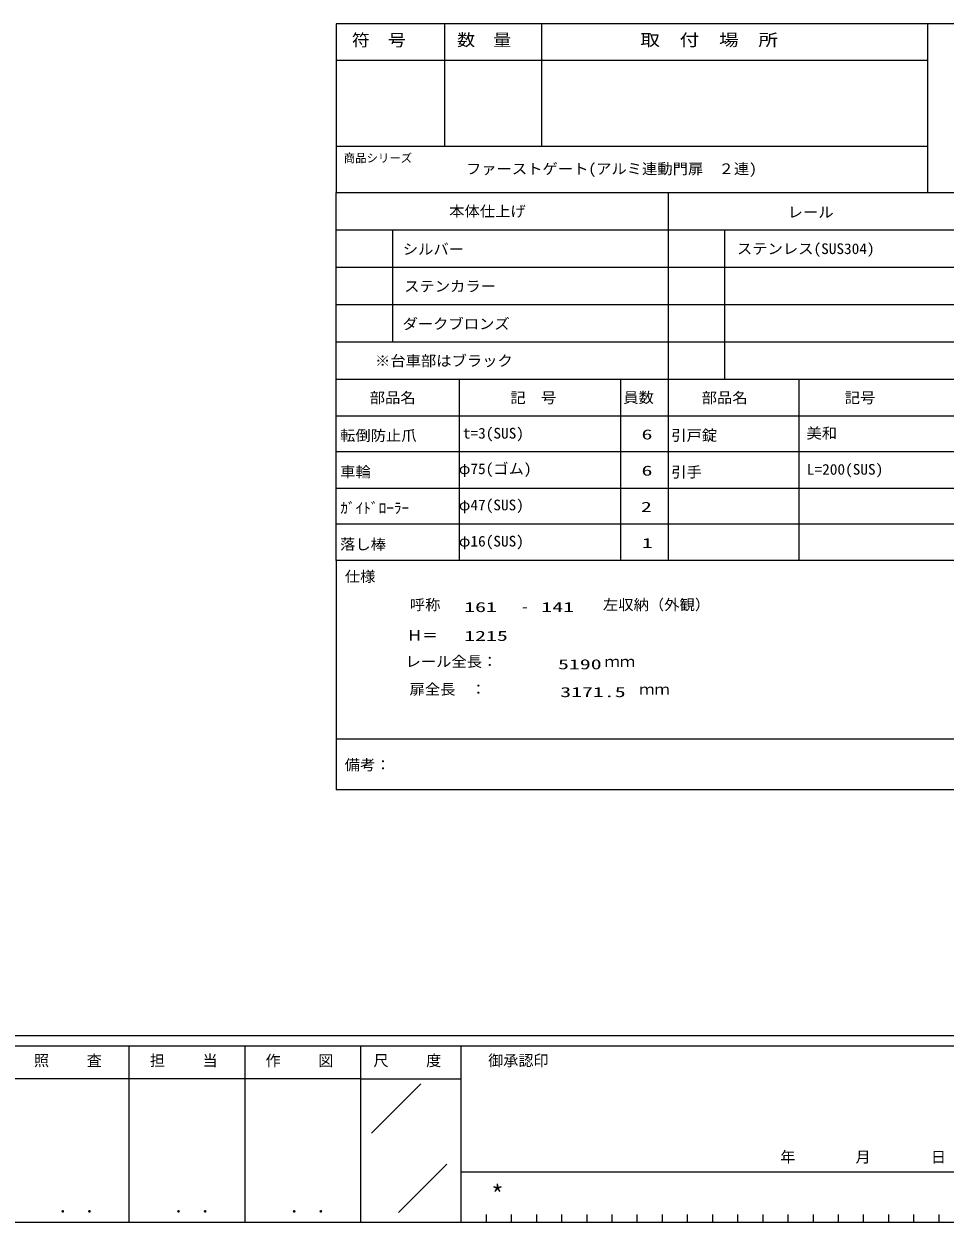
# Model space of a CAD drawing. Units: millimetres, scale not verified. Extents: x -41262 to 41888, y -7064 to 7244.
# Drawn here: x -28085 to -23506, y -7056 to -1101 of the extents above; entities that cross this region are included whole.
import ezdxf
from ezdxf.enums import TextEntityAlignment as Align

# ---------------------------------------------------------------- set-up
doc = ezdxf.new("R2010")
doc.units = ezdxf.units.MM
doc.header["$LTSCALE"] = 29
for name, color, linetype, lineweight in [('0-0_0', 7, 'Continuous', 9), ('0-1_USER1', 7, 'Continuous', 9), ('0-2_YKK_ZWAK', 3, 'Continuous', 18), ('0-3_YKK_11', 7, 'Continuous', 9)]:
    doc.layers.add(name, color=color, linetype=linetype, lineweight=lineweight)
doc.styles.add('ＭＳ ゴシック', font='')
doc.styles.get('ＭＳ ゴシック').set_extended_font_data('MS Gothic')

msp = doc.modelspace()

# ---------------------------------------------------------------- linework, layer by layer
at = {"layer": '0-0_0'}
for p, q in [((-23232.14, -1100.92), (-26532.14, -1100.92)), ((-26532.14, -1100.92), (-26532.14, -1938.11)), ((-25992.14, -1710.15), (-25992.14, -1100.92)), ((-25512.14, -1100.92), (-25512.14, -1710.15)), ((-23592.14, -1938.11), (-23592.14, -1100.92)), ((-26532.14, -1280.92), (-23592.14, -1280.92)), ((-23592.14, -1710.15), (-26532.14, -1710.15)), ((-26532.14, -1938.11), (-23232.14, -1938.11)), ((-26532.14, -3768.06), (-26532.14, -1938.11)), ((-24882.14, -1938.11), (-24882.14, -2868.06)), ((-26532.14, -2124.1), (-23232.14, -2124.1)), ((-26250.29, -2682.07), (-26250.29, -2124.1)), ((-24600.29, -2868.06), (-24600.29, -2124.1)), ((-26532.14, -2310.09), (-23232.14, -2310.09)), ((-26532.14, -2496.08), (-23232.14, -2496.08)), ((-23232.14, -2682.07), (-26532.14, -2682.07)), ((-23232.14, -2868.06), (-26532.14, -2868.06)), ((-25920.48, -3768.06), (-25920.48, -2868.06)), ((-25118.73, -2868.06), (-25118.73, -3768.06)), ((-24882.14, -2868.06), (-24882.14, -3768.06)), ((-24231.04, -3768.06), (-24231.04, -2868.06)), ((-26532.14, -3048.06), (-23232.14, -3048.06)), ((-23232.14, -3228.06), (-26532.14, -3228.06)), ((-26532.14, -3408.06), (-23232.14, -3408.06)), ((-23232.14, -3588.06), (-26532.14, -3588.06)), ((-26532.14, -3768.06), (-26532.14, -4907.49)), ((-26532.14, -4655.19), (-23232.14, -4655.19)), ((-23232.14, -4907.49), (-26532.14, -4907.49))]:
    msp.add_line(p, q, dxfattribs=at)
msp.add_lwpolyline([(-23232.14, -4907.49), (-23232.14, -3768.06), (-26532.14, -3768.06)], dxfattribs=at)
at = {"layer": '0-2_YKK_ZWAK'}
for p, q in [((-21637.48, -6131.25), (-41137.48, -6131.25)), ((-27562.48, -6181.25), (-27562.48, -7056.25)), ((-26987.48, -6181.25), (-26987.48, -7056.25)), ((-26412.48, -6181.25), (-26412.48, -7056.25)), ((-25912.48, -6181.25), (-26412.48, -6181.25)), ((-23331.23, -6181.25), (-25912.48, -6181.25)), ((-25912.48, -6181.25), (-25912.48, -7056.25)), ((-26412.48, -6343.75), (-28137.48, -6343.75)), ((-26412.48, -6343.75), (-25912.48, -6343.75)), ((-26357.26, -6614.48), (-26112.43, -6369.65)), ((-26223.35, -7008.72), (-25982.79, -6768.17)), ((-25912.48, -6806.25), (-23331.23, -6806.25)), ((-25787.48, -7018.75), (-25787.48, -7056.25)), ((-25662.48, -7018.75), (-25662.48, -7056.25)), ((-25537.48, -7018.75), (-25537.48, -7056.25)), ((-25412.48, -7018.75), (-25412.48, -7056.25)), ((-25287.48, -7018.75), (-25287.48, -7056.25)), ((-25162.48, -7018.75), (-25162.48, -7056.25)), ((-25037.48, -7018.75), (-25037.48, -7056.25)), ((-24912.48, -7018.75), (-24912.48, -7056.25)), ((-24787.48, -7018.75), (-24787.48, -7056.25)), ((-24662.48, -7018.75), (-24662.48, -7056.25)), ((-24537.48, -7018.75), (-24537.48, -7056.25)), ((-24412.48, -7018.75), (-24412.48, -7056.25)), ((-24287.48, -7018.75), (-24287.48, -7056.25)), ((-24162.48, -7018.75), (-24162.48, -7056.25)), ((-24037.48, -7018.75), (-24037.48, -7056.25)), ((-23912.48, -7018.75), (-23912.48, -7056.25)), ((-23787.48, -7018.75), (-23787.48, -7056.25)), ((-23662.48, -7018.75), (-23662.48, -7056.25)), ((-23537.48, -7018.75), (-23537.48, -7056.25)), ((-28137.48, -7056.25), (-26412.48, -7056.25)), ((-26412.48, -7056.25), (-25912.48, -7056.25)), ((-25912.48, -7056.25), (-23331.23, -7056.25))]:
    msp.add_line(p, q, dxfattribs=at)
msp.add_lwpolyline([(-26412.48, -6181.25), (-28137.48, -6181.25), (-28137.48, -7056.25)], dxfattribs=at)

# ---------------------------------------------------------------- texts
at = {"layer": '0-0_0', "style": 'ＭＳ ゴシック'}
for s, height, width, p in [('符\u3000号', 59.78, 1.1, (-26454.98, -1229.19)), ('数\u3000量', 59.78, 1.1, (-25931.71, -1227.94)), ('取\u3000付\u3000場\u3000所', 59.78, 1.2, (-25021.24, -1227.94)), ('ファーストゲート(アルミ連動門扉\u3000２連)', 53.14, 1.05, (-25887.51, -1863.34)), ('本体仕上げ', 53.14, 1.05, (-25971.09, -2074.64)), ('レール', 53.14, 1.05, (-24288.45, -2079.06)), ('ステンレス(SUS304)', 53.14, 1.05, (-24540.65, -2260.63)), ('部品名', 53.14, 1.05, (-26365.92, -3001.3)), ('記\u3000号', 53.14, 1.05, (-25667.01, -3001.67)), ('員数', 53.14, 1.05, (-25105.63, -3000.56)), ('部品名', 53.14, 1.05, (-24715.92, -3001.3)), ('記号', 53.14, 1.05, (-24005.22, -3001.67)), ('転倒防止爪', 53.14, 1.05, (-26513.52, -3189.18)), ('t=3(SUS)', 53.14, 1.05, (-25902.89, -3177.74)), (' 6', 49.82, 1.6, (-25069.07, -3181.19)), ('車輪', 53.14, 1.05, (-26512.67, -3369.92)), ('φ75(ゴム)', 53.14, 1.05, (-25923.19, -3354.43)), (' 6', 49.82, 1.6, (-25069.07, -3361.19)), ('ｶﾞｲﾄﾞﾛｰﾗｰ', 53.14, 1.05, (-26512.16, -3549.55)), ('φ47(SUS)', 53.14, 1.05, (-25923.19, -3534.43)), (' 2', 49.82, 1.6, (-25071.94, -3541.2)), ('φ16(SUS)', 53.14, 1.05, (-25922.99, -3714.43)), ('1', 49.82, 1.6, (-25013.44, -3721.54)), ('仕様', 53.14, 1.05, (-26489.88, -3890.16)), ('呼称', 53.14, 1.05, (-26166.58, -4030.46)), ('161', 49.82, 1.6, (-25896.31, -4039.38)), ('141', 49.82, 1.6, (-25513.07, -4039.38)), ('左収納（外観）', 53.14, 1.05, (-25206.61, -4030.09)), ('-', 53.14, 1.05, (-25613.6, -4038.92)), ('Ｈ＝', 53.14, 1.05, (-26180.56, -4181.91)), ('1215', 49.82, 1.6, (-25896.31, -4182.36)), ('レール全長：\u3000\u3000\u3000\u3000\u3000\u3000\u3000ｍｍ', 53.14, 1.05, (-26187.98, -4312.47)), (' 5190', 49.82, 1.6, (-25484.3, -4323.62)), ('扉全長\u3000：\u3000\u3000\u3000\u3000\u3000\u3000\u3000\u3000\u3000\u3000ｍｍ', 53.14, 1.05, (-26168.18, -4450.45)), ('3171.5', 49.82, 1.6, (-25419.15, -4461.94)), ('備考：', 53.14, 1.05, (-26490.27, -4826.43))]:
    msp.add_text(s, height=height, dxfattribs=dict(at, width=width)).set_placement(p, align=Align.BOTTOM_LEFT)
msp.add_text('商品シリーズ', height=41.51, dxfattribs=at).set_placement((-26494.88, -1800.96), align=Align.BOTTOM_LEFT)
at = {"layer": '0-1_USER1', "style": 'ＭＳ ゴシック', "width": 1.05}
for s, p in [('シルバー', (-26201.6, -2262.84)), ('ステンカラー', (-26194.95, -2447.36)), ('ダークブロンズ', (-26202.94, -2634.08)), ('※台車部はブラック', (-26339.72, -2817.86)), ('引戸錠', (-24867.3, -3188.42)), ('美和', (-24194.86, -3177.71)), ('引手', (-24867.3, -3370.99)), ('L=200(SUS)', (-24192.92, -3357.34)), ('落し棒', (-26513.5, -3729.92))]:
    msp.add_text(s, height=53.14, dxfattribs=at).set_placement(p, align=Align.BOTTOM_LEFT)
at = {"layer": '0-2_YKK_ZWAK', "style": 'ＭＳ ゴシック'}
for s, height, p in [('照     査', 54.99, (-28034.78, -6297.38)), ('担     当', 54.99, (-27458.88, -6297.38)), ('作     図', 54.99, (-26883.88, -6298.5)), ('尺     度', 54.99, (-26347.28, -6297.38)), ('御承認印', 54.99, (-25777.08, -6297.38)), ('年        月        日', 54.99, (-24325.26, -6776.79)), ('． ．', 64.79, (-27912.52, -7029.63)), ('． ．', 64.79, (-27337.52, -7029.63)), ('． ．', 64.79, (-26762.52, -7029.63))]:
    msp.add_text(s, height=height, dxfattribs=at).set_placement(p, align=Align.BOTTOM_LEFT)
at = {"layer": '0-3_YKK_11', "style": 'ＭＳ ゴシック'}
msp.add_text('*', height=91.64, dxfattribs=at).set_placement((-25762.26, -6993.01), align=Align.BOTTOM_LEFT)

doc.saveas('drawing.dxf')
